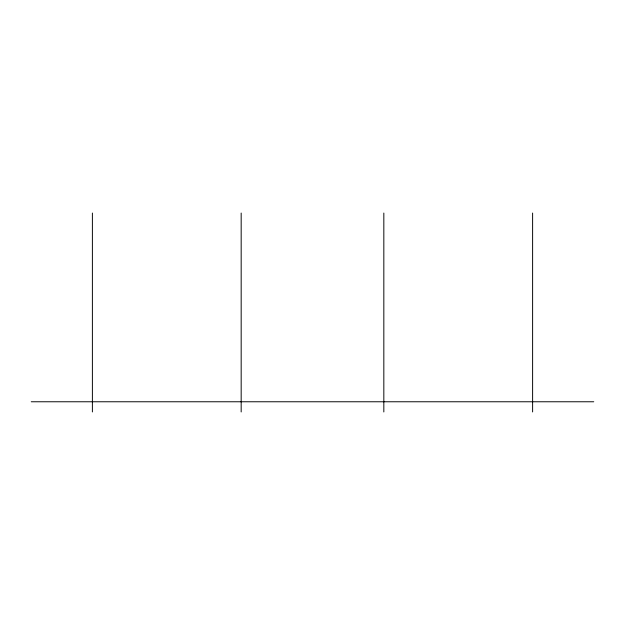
<?xml version="1.0" encoding="UTF-8"?>
<svg xmlns="http://www.w3.org/2000/svg" width="625" height="625" viewBox="0 0 625 625"><rect width="100%" height="100%" fill="white"/><g stroke="black" fill="none" stroke-linecap="round" stroke-linejoin="round"><path stroke-width="0.94" d="M31.25 401.766L593.75 401.766M532.609 213.047L532.609 411.953M383.828 213.047L383.828 411.953M241.172 213.047L241.172 411.953M92.391 213.047L92.391 411.953"/></g></svg>
